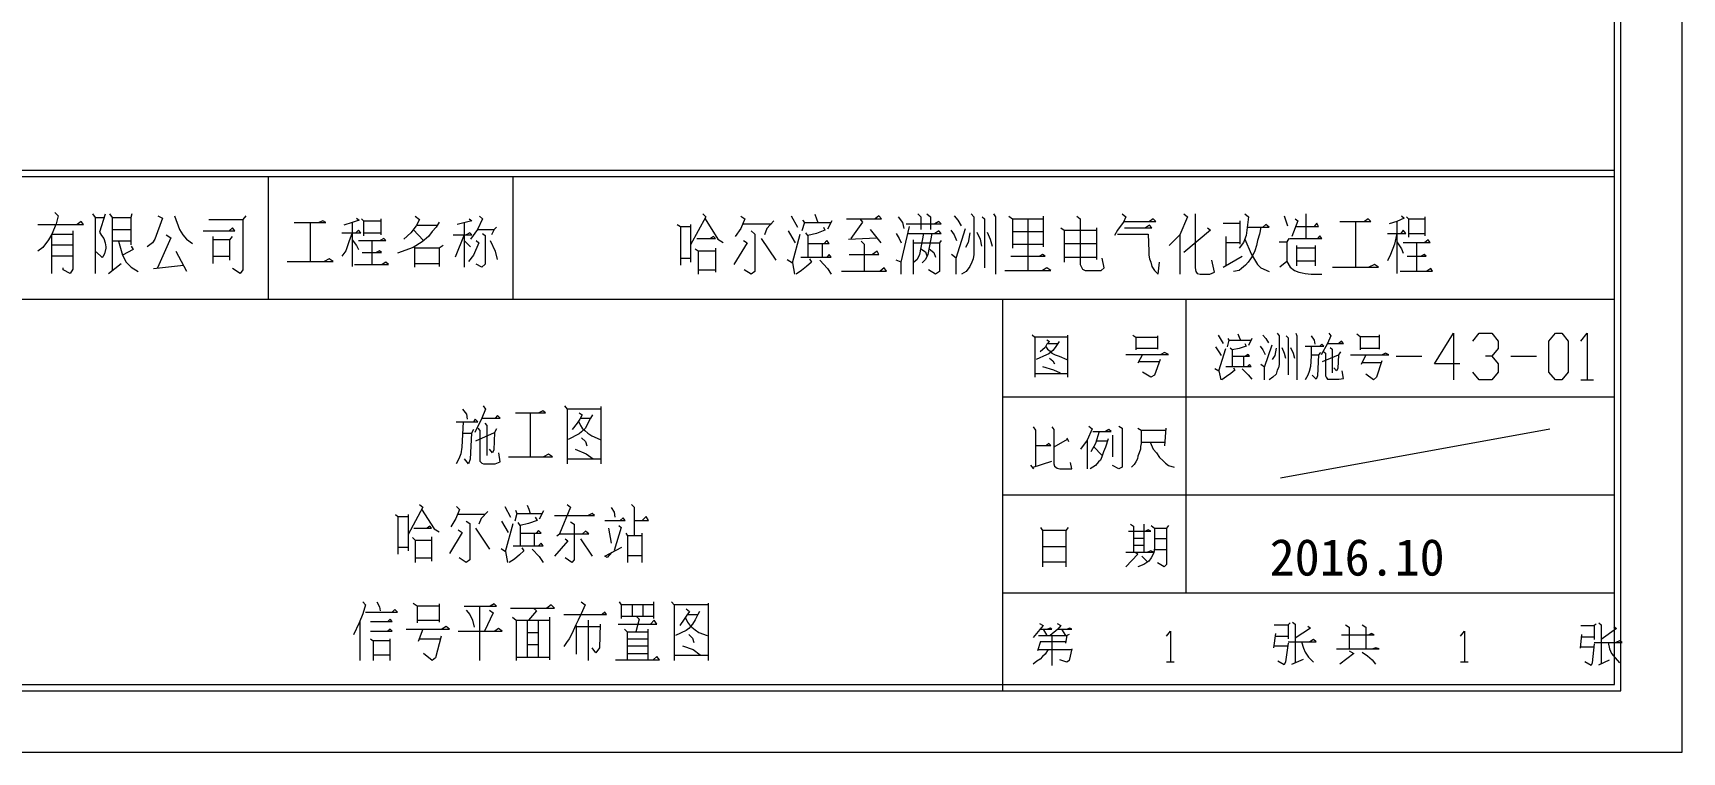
# Model space of a CAD drawing. Header units: millimetres. Extents: x 18 to 1853, y 466 to 763.
# Drawn here: x 1717.9 to 1852.6, y 466.2 to 524.9 of the extents above; entities that cross this region are included whole.
import ezdxf

# ---------------------------------------------------------------- set-up
doc = ezdxf.new("R2010")
doc.units = ezdxf.units.MM
doc.header["$MEASUREMENT"] = 0
doc.layers.add('1', color=7, linetype='Continuous')

msp = doc.modelspace()

# ---------------------------------------------------------------- linework, layer by layer
at = {"color": 255, "linetype": 'Continuous', "lineweight": 0}
for p, q in [((1852.6, 466.19), (1852.6, 763.16)), ((18.35, 466.19), (1852.6, 466.19))]:
    msp.add_line(p, q, dxfattribs=at)
for points in [[(1737.12, 513.17), (1737.12, 503.19)], [(1757.12, 503.19), (1757.12, 513.17)], [(1719.7, 510.26), (1719.96, 510), (1719.81, 509.33), (1719.44, 508.49), (1719.18, 508.03), (1718.72, 507.4), (1718.3, 507.09)], [(1718.3, 509.27), (1722.04, 509.27), (1721.84, 509.53), (1721.52, 509.27)], [(1722.77, 510.16), (1722.98, 509.85), (1722.98, 505.27)], [(1722.98, 509.85), (1723.76, 509.85)], [(1723.81, 510.11), (1723.34, 508.65)], [(1724.17, 510.16), (1724.38, 509.85), (1724.38, 505.53)], [(1724.38, 509.85), (1725.89, 509.85)], [(1725.99, 510.16), (1725.89, 509.85), (1725.89, 507.61)], [(1728.12, 510), (1728.49, 509.79), (1727.86, 508.08), (1727.66, 507.77), (1727.24, 507.46)], [(1729.48, 510), (1729.89, 508.86), (1730.15, 508.44), (1730.46, 508.08), (1730.93, 507.72)], [(1732.28, 509.69), (1735.04, 509.69)], [(1735.3, 510), (1735.04, 509.69), (1735.04, 505.58), (1734.83, 505.27), (1734.2, 505.69)], [(1739.25, 509.43), (1741.84, 509.43), (1741.58, 509.59), (1741.27, 509.43)], [(1740.55, 509.43), (1740.55, 506.26)], [(1744.34, 509.79), (1744.55, 509.64), (1743.98, 509.43), (1743.3, 509.22)], [(1743.98, 509.43), (1743.98, 505.84)], [(1744.75, 509.74), (1744.91, 509.59), (1744.91, 508.34)], [(1744.91, 509.59), (1746.31, 509.59)], [(1746.31, 509.74), (1746.31, 508.44)], [(1751.1, 509.48), (1750.84, 509.07), (1750.52, 508.7), (1750.21, 508.29), (1749.69, 507.87), (1748.96, 507.4), (1747.67, 506.94)], [(1749.12, 509.95), (1749.48, 509.69), (1749.22, 509.17), (1748.76, 508.6), (1748.19, 508.08)], [(1749.28, 509.22), (1750.94, 509.22)], [(1753.54, 509.74), (1753.75, 509.59), (1752.55, 509.27)], [(1753.12, 509.43), (1753.12, 505.79)], [(1754.37, 509.95), (1754.63, 509.74), (1754.21, 508.86), (1753.64, 508.08)], [(1770.53, 509.27), (1770.79, 509.12), (1770.79, 505.95)], [(1770.79, 509.12), (1771.62, 509.12)], [(1772.61, 510.16), (1772.87, 509.9), (1771.62, 507.61)], [(1771.62, 509.27), (1771.62, 506.21)], [(1772.82, 509.74), (1773.86, 508.08), (1774.28, 507.82)], [(1775.73, 509.95), (1776.04, 509.74), (1775.73, 508.96), (1775.26, 508.29)], [(1775.89, 509.33), (1778.22, 509.33)], [(1778.43, 509.59), (1777.86, 508.96), (1777.65, 508.44)], [(1779.84, 510), (1780.36, 509.07)], [(1780.77, 509.64), (1780.93, 509.43), (1780.72, 508.75)], [(1780.93, 509.43), (1783.06, 509.43)], [(1781.76, 510.11), (1781.91, 509.74), (1782.02, 509.43)], [(1783.16, 509.59), (1782.8, 508.91)], [(1784.36, 509.74), (1787.22, 509.74), (1787.01, 510), (1786.7, 509.74)], [(1785.45, 509.74), (1785.66, 509.48), (1784.72, 508.13)], [(1788.57, 509.9), (1788.93, 509.43), (1789.04, 508.96)], [(1788.83, 506.21), (1789.5, 509.12)], [(1789.24, 509.33), (1792.1, 509.33), (1791.89, 509.53), (1791.58, 509.33)], [(1790.18, 510.16), (1790.44, 509.9), (1790.44, 508.86)], [(1790.91, 510.16), (1791.22, 509.9), (1791.22, 508.86)], [(1793.14, 510), (1793.45, 509.64), (1793.71, 509.17)], [(1794.54, 510.16), (1794.75, 509.9), (1794.75, 506.83), (1794.7, 506.47), (1794.6, 506.21), (1794.44, 505.84), (1794.13, 505.43), (1793.76, 505.22)], [(1795.43, 509.9), (1795.64, 509.74), (1795.64, 505.74)], [(1796.36, 510.16), (1796.52, 509.9), (1796.52, 505.22)], [(1797.61, 509.95), (1797.92, 509.74), (1797.92, 507.35)], [(1797.92, 509.74), (1800.42, 509.74)], [(1799.17, 509.74), (1799.17, 505.53)], [(1800.42, 509.95), (1800.42, 507.46)], [(1803.17, 509.95), (1803.43, 509.74), (1803.43, 506), (1803.54, 505.79), (1803.64, 505.64), (1803.85, 505.53), (1805.15, 505.53), (1805.41, 505.74), (1805.25, 506.52)], [(1806.86, 510.16), (1807.17, 509.9), (1806.97, 509.48), (1806.71, 509.12), (1806.5, 508.81), (1806.24, 508.39)], [(1807.02, 509.53), (1809.62, 509.53), (1809.41, 509.74), (1809.1, 509.53)], [(1807.07, 509.01), (1809.3, 509.01), (1809.1, 509.22), (1808.78, 509.01)], [(1811.9, 510.16), (1812.21, 509.9), (1811.59, 508.44), (1810.71, 507.56)], [(1812.84, 510.16), (1812.84, 505.74), (1812.89, 505.43), (1812.99, 505.27), (1813.25, 505.22), (1814.03, 505.22), (1814.4, 505.38), (1814.19, 506.36)], [(1815.13, 509.38), (1816.48, 509.38)], [(1816.89, 510.16), (1817.2, 509.9), (1817, 508.39), (1816.79, 507.82), (1816.42, 507.35)], [(1816.48, 509.59), (1816.48, 507.66)], [(1817.1, 509.07), (1818.87, 509.07), (1818.61, 509.27), (1818.35, 509.07)], [(1820.11, 510), (1820.37, 509.17)], [(1821, 509.74), (1821.21, 509.59), (1820.74, 508.29)], [(1821.1, 509.12), (1822.92, 509.12), (1822.77, 509.38), (1822.56, 509.12)], [(1821.88, 510.16), (1821.88, 508.13)], [(1824.64, 509.53), (1827.18, 509.53), (1826.97, 509.74), (1826.66, 509.53)], [(1825.94, 509.53), (1825.94, 505.79)], [(1829.68, 510), (1829.89, 509.79), (1829.31, 509.53), (1828.69, 509.33)], [(1829.31, 509.53), (1829.31, 505.27)], [(1830.09, 509.9), (1830.25, 509.74), (1830.25, 508.24)], [(1830.25, 509.74), (1831.6, 509.74)], [(1831.6, 509.9), (1831.6, 508.34)], [(1719.44, 508.49), (1721.16, 508.49)], [(1719.44, 505.27), (1719.44, 508.44)], [(1721.16, 508.75), (1721.16, 505.64), (1720.95, 505.27), (1720.38, 505.58), (1720.38, 505.74)], [(1723.34, 508.65), (1723.5, 508.39), (1723.71, 508.13), (1723.81, 507.77), (1723.86, 507.46), (1723.86, 507.35), (1723.76, 506.88), (1723.65, 506.68), (1723.55, 506.57), (1723.08, 507.04)], [(1724.38, 508.86), (1725.89, 508.86)], [(1725.89, 507.92), (1724.38, 507.92)], [(1724.9, 507.92), (1725.06, 507.35), (1725.21, 506.78), (1725.53, 506.21), (1725.94, 505.79), (1726.51, 505.43)], [(1728.8, 508.44), (1729.16, 508.18), (1728.07, 505.74)], [(1731.81, 508.75), (1734.41, 508.75), (1734.2, 509.01), (1733.94, 508.75)], [(1732.59, 508.29), (1732.59, 508.03), (1732.59, 506.1)], [(1734, 508.03), (1732.59, 508.03)], [(1734, 506.36), (1734, 508.03), (1734.2, 508.29)], [(1743.14, 508.6), (1744.7, 508.6), (1744.5, 508.81), (1744.29, 508.6)], [(1743.98, 508.6), (1743.72, 507.87), (1743.46, 507.14), (1743.14, 506.68)], [(1743.98, 508.03), (1744.34, 507.56), (1744.5, 507.25)], [(1744.5, 507.98), (1746.73, 507.98), (1746.57, 508.13), (1746.26, 507.98)], [(1744.91, 508.6), (1746.31, 508.6)], [(1745.59, 507.98), (1745.59, 506)], [(1748.96, 508.86), (1749.8, 507.98)], [(1752.24, 508.44), (1753.75, 508.44), (1753.59, 508.6), (1753.28, 508.44)], [(1753.12, 508.44), (1752.39, 506.62)], [(1753.12, 507.98), (1753.64, 507.46)], [(1754.11, 507.98), (1754.32, 507.77), (1753.9, 506.78), (1753.49, 506.26)], [(1754.63, 508.55), (1754.84, 508.39), (1754.84, 506.05), (1754.58, 505.79), (1754.11, 506.05)], [(1754.21, 508.86), (1755.57, 508.86)], [(1755.25, 507.98), (1755.67, 507.09), (1755.82, 506.42)], [(1755.77, 509.07), (1755.57, 508.86), (1755.36, 508.44)], [(1772.14, 508.13), (1773.65, 508.13), (1773.5, 508.29), (1773.24, 508.13)], [(1775.94, 507.98), (1776.25, 507.77), (1775.16, 506)], [(1776.56, 508.75), (1776.87, 508.49), (1776.87, 505.43), (1776.56, 505.22), (1775.99, 505.58)], [(1777.39, 508.13), (1778.59, 506.36)], [(1779.58, 508.75), (1779.89, 508.24), (1780.15, 507.77)], [(1779.94, 506.16), (1780.56, 508.49)], [(1782.49, 509.07), (1782.59, 508.81), (1781.91, 508.55), (1781.19, 508.39), (1781.03, 508.6)], [(1781.19, 508.39), (1781.19, 506.62)], [(1781.19, 507.72), (1782.95, 507.72), (1782.75, 507.98), (1782.54, 507.72)], [(1784.51, 508.08), (1786.8, 508.18)], [(1785.55, 507.92), (1785.81, 507.66), (1785.81, 505.48)], [(1786.28, 508.86), (1787.16, 507.77)], [(1788.41, 508.55), (1788.67, 508.13), (1788.83, 507.77)], [(1789.4, 508.55), (1792.1, 508.55), (1791.89, 508.75), (1791.58, 508.55)], [(1790.65, 508.55), (1790.44, 507.4), (1790.33, 506.83), (1790.13, 506.42), (1789.81, 506.16)], [(1789.81, 508.03), (1789.81, 505.22)], [(1789.81, 507.77), (1791.95, 507.77)], [(1791.32, 508.55), (1791.11, 507.4), (1791.01, 506.83), (1790.8, 506.42), (1790.54, 506.16)], [(1792.1, 507.98), (1791.95, 507.77), (1791.95, 505.43), (1791.63, 505.22), (1791.06, 505.58)], [(1792.88, 508.81), (1793.14, 508.44), (1793.35, 507.98)], [(1793.3, 506.52), (1794.08, 508.96)], [(1794.44, 508.6), (1794.28, 507.82), (1794.08, 507.4)], [(1795.01, 508.65), (1795.27, 508.08), (1795.38, 507.51)], [(1795.84, 508.65), (1796.1, 508.08), (1796.26, 507.51)], [(1797.92, 508.7), (1800.42, 508.7)], [(1801.87, 509.01), (1802.13, 508.81), (1802.13, 506.21)], [(1802.13, 508.81), (1804.78, 508.81)], [(1804.78, 509.01), (1804.78, 506.42)], [(1806.5, 508.49), (1808.99, 508.49), (1809.04, 507.09), (1809.04, 506.78), (1809.1, 506.47), (1809.2, 506.21), (1809.3, 505.84), (1809.51, 505.53), (1809.82, 505.22), (1809.93, 506.21)], [(1811.59, 508.44), (1811.59, 505.22)], [(1813.83, 509.01), (1814.09, 508.81), (1811.9, 506.99)], [(1815.33, 508.29), (1815.33, 505.9)], [(1815.33, 507.82), (1816.48, 507.82)], [(1818.19, 509.07), (1818.09, 508.49), (1817.93, 507.98), (1817.83, 507.56), (1817.72, 507.14), (1817.52, 506.73), (1817.36, 506.47), (1817.15, 506.21), (1816.94, 505.95), (1816.63, 505.69), (1816.42, 505.53), (1815.96, 505.43)], [(1816.89, 508.08), (1817.41, 506.88), (1817.67, 506.42), (1817.93, 506), (1818.19, 505.74), (1818.87, 505.43)], [(1819.7, 507.87), (1820.32, 507.87)], [(1820.48, 508.13), (1820.32, 507.87), (1820.32, 506.26), (1819.75, 505.79)], [(1820.53, 508.13), (1823.18, 508.13), (1823.02, 508.34), (1822.82, 508.13)], [(1828.53, 508.55), (1830.04, 508.55), (1829.83, 508.81), (1829.63, 508.55)], [(1829.31, 508.55), (1829.11, 507.66), (1828.79, 506.83), (1828.53, 506.31)], [(1829.31, 507.87), (1829.68, 507.3), (1829.83, 506.94)], [(1829.83, 507.82), (1832.02, 507.82), (1831.86, 508.03), (1831.6, 507.82)], [(1830.25, 508.55), (1831.6, 508.55)], [(1830.92, 507.82), (1830.92, 505.48)], [(1719.44, 507.61), (1721.16, 507.61)], [(1719.44, 506.73), (1721.16, 506.73)], [(1725.94, 507.51), (1726.1, 507.25), (1725.21, 506.78)], [(1729.58, 507.09), (1730.46, 505.48)], [(1732.59, 506.68), (1734, 506.68)], [(1738.67, 506.26), (1742.42, 506.26), (1742.1, 506.47), (1741.69, 506.26)], [(1744.81, 506.99), (1746.37, 506.99), (1746.21, 507.14), (1745.95, 506.99)], [(1749.07, 507.51), (1749.07, 505.79)], [(1751.1, 507.35), (1749.07, 507.35)], [(1751.41, 507.56), (1751.1, 507.35), (1751.1, 505.84)], [(1770.79, 506.52), (1771.62, 506.52)], [(1771.99, 507.3), (1772.25, 507.14), (1772.25, 505.22)], [(1772.25, 507.14), (1773.65, 507.14)], [(1773.65, 507.35), (1773.65, 505.38)], [(1781.34, 506.47), (1781.5, 506.21), (1781.08, 505.84), (1780.67, 505.53), (1780.25, 505.22)], [(1780.62, 506.62), (1783.11, 506.62), (1782.95, 506.83), (1782.75, 506.62)], [(1782.38, 507.72), (1782.38, 506.62)], [(1784.57, 506.83), (1787.01, 506.83), (1786.85, 507.09), (1786.49, 506.83)], [(1790.44, 507.3), (1790.8, 507.04), (1790.91, 506.73)], [(1791.11, 507.3), (1791.48, 506.99), (1791.63, 506.62)], [(1793.3, 505.22), (1793.3, 506.52), (1792.93, 506.83)], [(1797.77, 506.68), (1800.57, 506.68), (1800.37, 506.83), (1800.11, 506.68)], [(1797.92, 507.66), (1800.42, 507.66)], [(1802.13, 507.72), (1804.78, 507.72)], [(1802.13, 506.62), (1804.78, 506.62)], [(1815.13, 505.79), (1816.68, 506.68)], [(1821.1, 507.56), (1821.1, 505.9)], [(1822.66, 507.35), (1821.1, 507.35)], [(1822.66, 505.9), (1822.66, 507.56)], [(1830.15, 506.68), (1831.7, 506.68), (1831.55, 506.83), (1831.29, 506.68)], [(1724.07, 505.27), (1725.11, 506.1)], [(1727.76, 505.69), (1730.2, 505.95)], [(1744.18, 506), (1746.94, 506), (1746.73, 506.21), (1746.42, 506)], [(1749.07, 506.1), (1751.1, 506.1)], [(1772.25, 505.58), (1773.65, 505.58)], [(1779.52, 506.42), (1779.94, 506.16), (1780.1, 505.22)], [(1782.17, 506.36), (1782.8, 505.69), (1783.11, 505.22)], [(1783.94, 505.48), (1787.63, 505.48), (1787.42, 505.74), (1787.11, 505.48)], [(1788.83, 505.22), (1788.83, 506.21), (1788.41, 506.36)], [(1797.3, 505.53), (1801.04, 505.53), (1800.73, 505.74), (1800.37, 505.53)], [(1820.32, 506.26), (1820.58, 505.79), (1820.95, 505.53), (1821.31, 505.38), (1821.57, 505.32), (1821.83, 505.27), (1822.3, 505.22), (1822.82, 505.22), (1823.18, 505.22)], [(1821.1, 506.31), (1822.66, 506.31)], [(1824.06, 505.79), (1827.81, 505.79), (1827.49, 506), (1827.03, 505.79)], [(1829.57, 505.48), (1832.22, 505.48), (1832.07, 505.69), (1831.76, 505.48)], [(1812.11, 479.18), (1812.11, 503.19)], [(1799.53, 500.28), (1799.74, 500.08), (1799.74, 496.8)], [(1802.44, 500.08), (1799.74, 500.08)], [(1801.72, 499.71), (1801.61, 499.56), (1801.4, 499.24), (1801.2, 498.98), (1800.88, 498.72), (1800.68, 498.62), (1799.85, 498.26)], [(1800.73, 499.87), (1800.94, 499.71), (1800.73, 499.5), (1800.57, 499.24), (1800.16, 498.88)], [(1802.44, 496.8), (1802.44, 500.23)], [(1807.75, 500.23), (1808, 500.08), (1808, 499.04)], [(1808, 500.08), (1809.77, 500.08)], [(1809.77, 500.18), (1809.77, 499.09)], [(1814.71, 500.23), (1815.13, 499.56)], [(1815.49, 499.97), (1815.59, 499.82), (1815.44, 499.3)], [(1815.59, 499.82), (1817.36, 499.82)], [(1816.32, 500.34), (1816.42, 500.08), (1816.53, 499.82)], [(1817.46, 499.97), (1817.2, 499.4)], [(1818.35, 500.23), (1818.61, 499.97), (1818.82, 499.61)], [(1819.54, 500.39), (1819.7, 500.18), (1819.7, 497.84), (1819.65, 497.58), (1819.54, 497.37), (1819.44, 497.06), (1819.18, 496.8), (1818.87, 496.59)], [(1820.27, 500.18), (1820.43, 500.02), (1820.43, 497.01)], [(1821.05, 500.39), (1821.15, 500.18), (1821.15, 496.59)], [(1822.3, 500.18), (1822.56, 499.82), (1822.61, 499.5)], [(1823.75, 500.39), (1823.91, 500.18), (1823.65, 499.56), (1823.13, 498.62)], [(1823.65, 499.56), (1824.95, 499.56), (1824.79, 499.76), (1824.58, 499.56)], [(1826.04, 500.34), (1826.3, 500.13), (1826.3, 499.04)], [(1826.3, 500.13), (1827.86, 500.13)], [(1827.86, 500.28), (1827.86, 499.09)], [(1834.46, 497.89), (1832.38, 497.89), (1833.94, 500.39), (1833.94, 496.59)], [(1835.5, 499.76), (1836.02, 500.39), (1837.06, 500.39), (1837.58, 499.76), (1837.58, 499.14), (1837.06, 498.52), (1836.54, 498.52)], [(1842.25, 496.59), (1841.73, 497.22), (1841.73, 499.76), (1842.25, 500.39), (1842.77, 500.39), (1843.29, 499.76), (1843.29, 497.22), (1842.77, 496.59), (1842.25, 496.59)], [(1844.33, 499.76), (1844.85, 500.39), (1844.85, 496.59)], [(1800.62, 499.35), (1800.78, 499.09), (1800.99, 498.93), (1801.14, 498.78), (1801.4, 498.62), (1801.72, 498.52), (1802.34, 498.26)], [(1800.83, 499.56), (1801.61, 499.56)], [(1800.94, 498.36), (1801.2, 498.15), (1801.35, 497.89)], [(1807.17, 498.67), (1810.66, 498.67), (1810.34, 498.83), (1810.03, 498.67)], [(1808, 499.19), (1809.77, 499.19)], [(1808.52, 498.67), (1808.16, 497.94)], [(1814.5, 499.3), (1814.76, 498.88), (1814.97, 498.57)], [(1814.76, 497.32), (1815.33, 499.14)], [(1816.89, 499.56), (1817, 499.35), (1816.42, 499.14), (1815.85, 499.04), (1815.7, 499.19)], [(1815.85, 499.04), (1815.85, 497.68)], [(1815.85, 498.52), (1817.26, 498.52), (1817.15, 498.67), (1816.94, 498.52)], [(1816.79, 498.52), (1816.79, 497.68)], [(1818.14, 499.35), (1818.35, 499.04), (1818.56, 498.67)], [(1818.5, 497.63), (1819.13, 499.45)], [(1819.44, 499.19), (1819.33, 498.57), (1819.13, 498.26)], [(1819.91, 499.24), (1820.11, 498.78), (1820.22, 498.36)], [(1820.63, 499.24), (1820.84, 498.78), (1820.95, 498.36)], [(1821.83, 499.35), (1823.34, 499.35), (1823.18, 499.5), (1823.02, 499.35)], [(1822.3, 499.35), (1822.3, 498.52), (1822.25, 497.68), (1822.14, 497.27), (1822.04, 496.96), (1821.83, 496.59)], [(1822.3, 498.62), (1822.92, 498.62)], [(1823.08, 498.83), (1822.92, 498.62), (1822.82, 496.91), (1822.71, 496.65), (1822.4, 496.96)], [(1823.23, 498.1), (1824.53, 498.62)], [(1823.34, 498.88), (1823.49, 498.78), (1823.49, 496.91), (1823.54, 496.8), (1823.65, 496.65), (1823.75, 496.65), (1824.58, 496.65), (1824.95, 496.7), (1824.84, 497.32)], [(1823.86, 499.24), (1824.01, 499.09), (1824.01, 497.16)], [(1824.69, 498.88), (1824.53, 498.62), (1824.48, 497.53), (1824.38, 497.32), (1824.17, 497.58)], [(1825.52, 498.62), (1828.64, 498.62), (1828.38, 498.78), (1828.12, 498.62)], [(1826.3, 499.19), (1827.86, 499.19)], [(1826.77, 498.62), (1826.4, 497.84)], [(1829.26, 498.52), (1831.34, 498.52)], [(1837.06, 498.52), (1837.58, 497.89), (1837.58, 497.22), (1837.06, 496.59), (1836.02, 496.59), (1835.5, 497.22)], [(1838.62, 498.52), (1840.7, 498.52)], [(1799.74, 497.11), (1802.44, 497.11)], [(1800.37, 497.68), (1801.25, 497.42), (1801.82, 497.16)], [(1808.21, 498.1), (1809.93, 498.1)], [(1809.98, 498.26), (1809.51, 496.96), (1809.2, 496.8), (1808.52, 497.22)], [(1814.45, 497.53), (1814.76, 497.32), (1814.92, 496.59)], [(1815.96, 497.58), (1816.06, 497.37), (1815.75, 497.11), (1815.39, 496.85), (1815.02, 496.59)], [(1815.33, 497.68), (1817.41, 497.68), (1817.26, 497.84), (1817.1, 497.68)], [(1816.68, 497.48), (1817.15, 497.01), (1817.46, 496.65)], [(1818.5, 496.59), (1818.5, 497.63), (1818.19, 497.84)], [(1826.51, 498), (1828.01, 498)], [(1828.07, 498.15), (1827.65, 496.8), (1827.39, 496.59), (1826.77, 497.06)], [(1844.33, 496.59), (1845.37, 496.59)], [(1754.67, 494.46), (1754.87, 494.2), (1754.56, 493.47), (1753.99, 492.28)], [(1761.32, 494.46), (1761.53, 494.2), (1761.53, 489.73)], [(1764.33, 489.73), (1764.33, 494.41)], [(1797.09, 495.19), (1847.09, 495.19)], [(1752.48, 493.16), (1754.25, 493.16), (1754.04, 493.37), (1753.89, 493.16)], [(1753.06, 493.16), (1753, 492.12), (1752.95, 491.08), (1752.85, 490.56), (1752.69, 490.15), (1752.48, 489.73)], [(1753, 494.2), (1753.32, 493.79), (1753.37, 493.37)], [(1754.61, 493.47), (1756.07, 493.47), (1755.86, 493.68), (1755.65, 493.47)], [(1754.82, 493.06), (1754.98, 492.85), (1754.98, 490.41)], [(1757.32, 493.89), (1759.76, 493.89), (1759.55, 494.05), (1759.24, 493.89)], [(1758.51, 493.89), (1758.51, 490.3)], [(1764.33, 494.2), (1761.53, 494.2)], [(1763.61, 493.73), (1763.45, 493.47), (1763.24, 493.06), (1763.03, 492.64), (1762.72, 492.33), (1762.51, 492.18), (1761.63, 491.71)], [(1762.51, 493.89), (1762.77, 493.73), (1762.57, 493.37), (1762.36, 493.06), (1761.94, 492.54)], [(1762.46, 493.22), (1762.62, 492.85), (1762.77, 492.64), (1762.98, 492.44), (1763.24, 492.23), (1763.55, 492.02), (1764.23, 491.71)], [(1762.67, 493.47), (1763.45, 493.47)], [(1753, 492.23), (1753.73, 492.23)], [(1753.89, 492.54), (1753.73, 492.23), (1753.63, 490.1), (1753.47, 489.73), (1753.16, 490.15)], [(1754.09, 491.6), (1755.6, 492.28)], [(1754.25, 492.64), (1754.41, 492.44), (1754.41, 490.15), (1754.41, 489.94), (1754.56, 489.78), (1754.72, 489.73), (1755.65, 489.73), (1756.07, 489.89), (1755.97, 490.62)], [(1755.76, 492.59), (1755.6, 492.28), (1755.55, 490.88), (1755.45, 490.62), (1755.19, 490.93)], [(1762.72, 491.86), (1763.03, 491.55), (1763.14, 491.19)], [(1799.59, 492.75), (1799.79, 492.49), (1799.79, 489.53)], [(1801.14, 492.75), (1801.3, 492.54), (1801.3, 489.73), (1801.35, 489.53), (1801.56, 489.37), (1801.77, 489.32), (1802.76, 489.32), (1802.65, 489.84)], [(1802.39, 491.71), (1801.3, 491.08)], [(1802.34, 491.86), (1802.5, 491.55)], [(1804.16, 492.8), (1804.42, 492.59), (1804, 491.66), (1803.48, 490.93)], [(1804, 491.66), (1804, 489.32)], [(1805.72, 491.76), (1805.51, 491.08), (1805.35, 490.72), (1805.2, 490.3), (1805.09, 490.04), (1804.94, 489.89), (1804.68, 489.58), (1804.26, 489.32)], [(1804.99, 492.38), (1804.68, 491.4), (1804.31, 490.72)], [(1804.47, 492.38), (1805.98, 492.38), (1805.77, 492.54), (1805.51, 492.38)], [(1804.78, 491.6), (1805.67, 491.6)], [(1806.6, 492.8), (1806.86, 492.64), (1806.86, 489.47), (1806.6, 489.32), (1806.08, 489.58)], [(1806.08, 492.07), (1806.08, 490.3)], [(1808.16, 492.64), (1808.42, 492.49), (1808.42, 491.4), (1808.37, 491.14), (1808.37, 490.93), (1808.26, 490.62), (1808.16, 490.36), (1808.11, 490.15), (1808, 489.89), (1807.85, 489.68), (1807.64, 489.47)], [(1808.42, 492.49), (1810.4, 492.49)], [(1810.45, 492.64), (1810.34, 491.19)], [(1819.8, 488.59), (1841.79, 492.59)], [(1756.75, 490.3), (1760.33, 490.3), (1760.02, 490.51), (1759.6, 490.3)], [(1762.2, 490.93), (1763.09, 490.56), (1763.66, 490.15)], [(1799.79, 491.24), (1801.04, 491.24), (1800.88, 491.4), (1800.68, 491.24)], [(1804.52, 491.14), (1805.25, 490.41)], [(1808.42, 491.5), (1810.4, 491.5)], [(1809.15, 491.5), (1809.41, 490.93), (1809.67, 490.62), (1809.93, 490.25), (1810.19, 489.99), (1810.4, 489.78), (1810.66, 489.58), (1811.12, 489.47)], [(1761.53, 490.15), (1764.33, 490.15)], [(1799.38, 489.63), (1799.64, 489.32)], [(1799.53, 489.42), (1801.14, 489.94)], [(1749.48, 486.41), (1749.74, 486.2), (1748.55, 483.96)], [(1752.5, 486.25), (1752.76, 485.99), (1752.45, 485.26), (1752.03, 484.59)], [(1756.45, 486.25), (1756.92, 485.37)], [(1758.27, 486.35), (1758.42, 486.04), (1758.53, 485.68)], [(1761.54, 486.41), (1761.8, 486.2), (1760.92, 484.02)], [(1766.79, 486.41), (1767, 486.2), (1767, 483.86)], [(1797.09, 487.19), (1847.09, 487.19)], [(1747.51, 485.58), (1747.72, 485.42), (1747.72, 482.35)], [(1747.72, 485.42), (1748.55, 485.42)], [(1748.55, 485.58), (1748.55, 482.61)], [(1749.64, 486.04), (1750.68, 484.43), (1751.1, 484.17)], [(1752.65, 485.63), (1754.84, 485.63)], [(1753.28, 485.06), (1753.59, 484.85), (1753.59, 481.89), (1753.28, 481.68), (1752.71, 482.04)], [(1755.05, 485.84), (1754.53, 485.26), (1754.32, 484.8)], [(1756.19, 485.06), (1756.45, 484.59), (1756.71, 484.12)], [(1757.33, 485.94), (1757.44, 485.68), (1757.28, 485.06)], [(1757.44, 485.68), (1759.52, 485.68)], [(1758.94, 485.37), (1759.1, 485.11), (1758.37, 484.85), (1757.7, 484.69), (1757.54, 484.95)], [(1759.62, 485.89), (1759.26, 485.21)], [(1760.5, 485.52), (1763.78, 485.52), (1763.57, 485.68), (1763.26, 485.52)], [(1761.8, 485), (1762.11, 484.8), (1762.11, 481.89), (1761.91, 481.68), (1761.39, 482.04)], [(1764.61, 485.11), (1766.27, 485.11), (1766.12, 485.32), (1765.86, 485.11)], [(1765.13, 486.15), (1765.39, 485.78), (1765.44, 485.37)], [(1767, 485.11), (1768.19, 485.11), (1767.99, 485.42), (1767.67, 485.11)], [(1748.91, 483.7), (1749.12, 483.5), (1749.12, 481.68)], [(1749.02, 484.48), (1750.47, 484.48), (1750.32, 484.64), (1750.11, 484.48)], [(1750.47, 483.76), (1750.47, 481.78)], [(1752.65, 484.33), (1752.97, 484.12), (1751.93, 482.4)], [(1754.06, 484.48), (1755.2, 482.77)], [(1756.5, 482.56), (1757.12, 484.85)], [(1757.7, 484.69), (1757.7, 483.03)], [(1757.7, 484.07), (1759.41, 484.07), (1759.2, 484.28), (1759, 484.07)], [(1758.84, 484.07), (1758.84, 483.03)], [(1761.39, 483.6), (1761.59, 483.44), (1760.5, 482.2)], [(1760.71, 483.86), (1760.92, 484.02), (1763.31, 484.02), (1763.05, 484.22), (1762.79, 484.02)], [(1762.63, 483.6), (1763.57, 482.2)], [(1764.92, 484.48), (1765.13, 483.24)], [(1765.75, 484.69), (1765.96, 484.54), (1765.39, 482.66)], [(1766.32, 484.07), (1766.48, 483.86), (1766.48, 481.68)], [(1767.67, 483.86), (1766.48, 483.86)], [(1767.67, 481.68), (1767.67, 484.07)], [(1800.21, 484.54), (1800.37, 484.28), (1800.37, 481.31)], [(1802.29, 484.28), (1800.37, 484.28)], [(1802.29, 481.31), (1802.29, 484.28), (1802.5, 484.54)], [(1807.38, 484.22), (1809.2, 484.22), (1808.99, 484.33), (1808.78, 484.22)], [(1807.54, 484.8), (1807.8, 484.64), (1807.8, 482.51)], [(1807.8, 483.65), (1808.68, 483.65)], [(1809.25, 484.69), (1809.51, 484.48), (1809.51, 482.87), (1809.46, 482.46), (1809.25, 482.04), (1809.04, 481.78), (1808.63, 481.52), (1808.16, 481.31)], [(1808.68, 482.51), (1808.68, 484.8)], [(1809.51, 484.48), (1810.5, 484.48)], [(1810.5, 483.6), (1809.51, 483.6)], [(1810.66, 484.69), (1810.5, 484.48), (1810.5, 481.52), (1810.29, 481.31), (1809.77, 481.63)], [(1747.72, 482.92), (1748.55, 482.92)], [(1749.12, 483.5), (1750.47, 483.5)], [(1756.14, 482.82), (1756.5, 482.56), (1756.66, 481.68)], [(1757.85, 482.87), (1758.01, 482.61), (1757.64, 482.3), (1757.23, 481.94), (1756.81, 481.68)], [(1757.12, 483.03), (1759.57, 483.03), (1759.41, 483.24), (1759.2, 483.03)], [(1758.68, 482.77), (1759.26, 482.15), (1759.57, 481.68)], [(1765.18, 482.51), (1764.82, 482.09), (1764.61, 482.2), (1766.01, 482.92)], [(1766.48, 482.25), (1767.67, 482.25)], [(1800.37, 482.98), (1802.29, 482.98)], [(1807.17, 482.51), (1809.46, 482.51), (1809.2, 482.61), (1808.94, 482.51)], [(1807.95, 482.51), (1808.16, 482.35), (1807.17, 481.31)], [(1807.8, 483.08), (1808.68, 483.08)], [(1808.47, 482.2), (1808.94, 481.73)], [(1809.51, 482.72), (1810.5, 482.72)], [(1749.12, 482.04), (1750.47, 482.04)], [(1800.37, 481.73), (1802.29, 481.73)], [(1744.86, 478.46), (1745.07, 478.2), (1744.86, 477.47), (1744.55, 476.74), (1744.08, 475.75)], [(1746, 478.46), (1746.21, 478.04), (1746.26, 477.73)], [(1748.96, 478.35), (1749.28, 478.14), (1749.28, 476.74)], [(1749.28, 478.14), (1751.1, 478.14)], [(1751.1, 478.3), (1751.1, 476.79)], [(1753.12, 478.09), (1755.77, 478.09), (1755.57, 478.3), (1755.25, 478.09)], [(1756.92, 477.94), (1760.5, 477.94), (1760.24, 478.2), (1759.88, 477.94)], [(1762.69, 478.46), (1763, 478.2), (1762.69, 477.47), (1762.43, 476.95), (1762.22, 476.53), (1761.96, 475.91), (1761.7, 475.44), (1761.49, 475.13), (1761.28, 474.82)], [(1765.8, 478.46), (1765.96, 478.2), (1765.96, 477.1)], [(1768.61, 478.2), (1765.96, 478.2)], [(1766.84, 478.2), (1766.84, 477.26)], [(1767.73, 478.2), (1767.73, 477.26)], [(1768.61, 477.1), (1768.61, 478.46)], [(1770.07, 478.46), (1770.27, 478.2), (1770.27, 473.67)], [(1773.08, 478.2), (1770.27, 478.2)], [(1773.08, 473.67), (1773.08, 478.35)], [(1797.09, 479.18), (1847.09, 479.18)], [(1744.6, 476.9), (1744.6, 473.67)], [(1745.07, 477.62), (1747.67, 477.62), (1747.46, 477.83), (1747.25, 477.62)], [(1745.48, 476.84), (1747.25, 476.84), (1747.09, 477.05), (1746.89, 476.84)], [(1749.28, 476.95), (1751.1, 476.95)], [(1753.28, 477.78), (1753.59, 477.42), (1753.8, 476.95), (1753.95, 476.38)], [(1754.42, 473.67), (1754.42, 478.09)], [(1755.2, 477.78), (1755.51, 477.57), (1754.79, 476.06)], [(1757.07, 477.21), (1757.38, 476.95), (1757.38, 473.67)], [(1757.38, 476.95), (1760.09, 476.95)], [(1758.27, 476.95), (1758.27, 473.93)], [(1758.79, 477.94), (1759.05, 477.73), (1758.37, 476.95)], [(1759.2, 473.93), (1759.2, 476.95)], [(1760.09, 477.21), (1760.09, 473.73)], [(1761.28, 477.42), (1764.76, 477.42), (1764.61, 477.62), (1764.4, 477.42)], [(1763.26, 476.95), (1763.26, 473.67)], [(1765.7, 476.64), (1768.87, 476.64), (1768.66, 476.95), (1768.35, 476.64)], [(1768.61, 477.26), (1765.96, 477.26)], [(1767.21, 477.26), (1767.41, 477.05), (1767.15, 476.01)], [(1772.35, 477.68), (1772.2, 477.42), (1771.99, 477), (1771.78, 476.64), (1771.47, 476.27), (1771.26, 476.12), (1770.38, 475.7)], [(1771.26, 477.88), (1771.52, 477.68), (1771.31, 477.36), (1771.1, 477.05), (1770.74, 476.53)], [(1771.21, 477.16), (1771.36, 476.79), (1771.52, 476.58), (1771.73, 476.38), (1771.99, 476.17), (1772.3, 475.96), (1772.98, 475.7)], [(1771.42, 477.42), (1772.2, 477.42)], [(1820.79, 476.79), (1821, 476.64), (1821, 473.47)], [(1745.48, 476.06), (1747.25, 476.06), (1747.09, 476.22), (1746.89, 476.06)], [(1745.48, 475.44), (1745.69, 475.28), (1745.69, 473.67)], [(1747.09, 473.67), (1747.09, 475.44)], [(1748.39, 476.22), (1751.93, 476.22), (1751.67, 476.43), (1751.3, 476.22)], [(1749.74, 476.22), (1749.38, 475.23)], [(1749.48, 475.44), (1751.2, 475.44)], [(1751.25, 475.65), (1750.78, 473.88), (1750.52, 473.67), (1749.8, 474.25)], [(1752.65, 476.06), (1756.24, 476.06), (1755.93, 476.27), (1755.62, 476.06)], [(1758.27, 475.96), (1759.2, 475.96)], [(1762.27, 476.53), (1762.27, 474.19)], [(1762.27, 476.43), (1764.24, 476.43)], [(1764.24, 476.64), (1764.19, 474.71), (1763.88, 474.3), (1763.57, 474.71)], [(1766.22, 476.22), (1766.43, 476.01), (1766.43, 473.73)], [(1766.43, 476.01), (1768.14, 476.01)], [(1766.43, 475.44), (1768.14, 475.44)], [(1768.14, 476.22), (1768.14, 473.73)], [(1771.47, 475.8), (1771.78, 475.49), (1771.88, 475.13)], [(1800.11, 476.69), (1800.42, 476.53), (1799.59, 475.54)], [(1800.05, 475.7), (1802.34, 475.7)], [(1800.11, 476.22), (1801.14, 476.22), (1800.99, 476.32), (1800.78, 476.22)], [(1800.42, 476.22), (1800.73, 475.7)], [(1801.56, 476.69), (1801.87, 476.53), (1801.61, 476.22), (1800.99, 475.7)], [(1801.14, 475.7), (1801.14, 473.26)], [(1801.61, 476.22), (1802.76, 476.22), (1802.6, 476.32), (1802.39, 476.22)], [(1801.92, 476.22), (1802.24, 475.7)], [(1802.55, 475.8), (1802.34, 475.7), (1802.24, 475.08)], [(1810.5, 475.65), (1810.81, 476.06), (1810.81, 473.57)], [(1819.39, 475.86), (1819.23, 474.71)], [(1819.28, 476.58), (1820.43, 476.58)], [(1819.33, 475.65), (1820.43, 475.65)], [(1820.58, 476.74), (1820.43, 476.58), (1820.43, 475.44)], [(1822.04, 476.48), (1822.25, 476.32), (1821, 475.49)], [(1824.79, 475.75), (1827.44, 475.75), (1827.23, 475.86), (1827.03, 475.75)], [(1825.1, 476.58), (1825.42, 476.38), (1825.42, 474.61)], [(1826.46, 476.58), (1826.77, 476.38), (1826.77, 474.61)], [(1834.51, 475.65), (1834.82, 476.06), (1834.82, 473.57)], [(1844.39, 475.8), (1844.28, 474.66)], [(1844.33, 476.53), (1845.42, 476.53)], [(1844.39, 475.6), (1845.42, 475.6)], [(1845.58, 476.64), (1845.42, 476.53), (1845.42, 475.39)], [(1845.79, 476.74), (1846, 476.58), (1846, 473.41)], [(1847.04, 476.43), (1847.24, 476.27), (1846, 475.39)], [(1747.09, 475.28), (1745.69, 475.28)], [(1745.69, 474.14), (1747.09, 474.14)], [(1758.27, 474.97), (1759.2, 474.97)], [(1766.43, 474.87), (1768.14, 474.87)], [(1766.43, 474.25), (1768.14, 474.25)], [(1770.95, 474.87), (1771.83, 474.56), (1772.4, 474.14)], [(1800.83, 474.56), (1800.57, 474.19), (1800.37, 473.99), (1800.16, 473.78), (1799.9, 473.62), (1799.59, 473.36)], [(1800.21, 475.23), (1799.95, 474.45)], [(1799.95, 474.56), (1802.76, 474.56)], [(1802.24, 475.18), (1800.16, 475.18)], [(1802.76, 474.61), (1802.55, 473.67), (1802.34, 473.52), (1801.77, 473.73)], [(1819.23, 474.87), (1820.37, 474.87)], [(1820.43, 475.08), (1820.22, 473.57), (1820.11, 473.31), (1819.59, 473.62)], [(1820.43, 475.18), (1822.71, 475.18), (1822.51, 475.39), (1822.19, 475.18)], [(1821.52, 475.18), (1821.67, 474.66), (1821.83, 474.35), (1822.09, 473.93), (1822.51, 473.52)], [(1824.38, 474.61), (1827.86, 474.61), (1827.6, 474.71), (1827.34, 474.61)], [(1825.42, 474.45), (1825.78, 474.25), (1824.64, 473.36)], [(1826.46, 474.35), (1826.92, 474.04), (1827.29, 473.73), (1827.55, 473.36)], [(1844.28, 474.77), (1845.37, 474.77)], [(1845.42, 475.02), (1845.27, 473.47), (1845.17, 473.26), (1844.65, 473.57)], [(1845.42, 475.13), (1847.71, 475.13), (1847.5, 475.28), (1847.19, 475.13)], [(1846.57, 475.13), (1846.67, 474.61), (1846.83, 474.25), (1847.14, 473.88), (1847.5, 473.47)], [(1757.38, 473.93), (1760.09, 473.93)], [(1765.49, 473.73), (1769.08, 473.73), (1768.87, 473.99), (1768.56, 473.73)], [(1770.27, 474.09), (1773.08, 474.09)], [(1810.5, 473.57), (1811.12, 473.57)], [(1820.74, 473.36), (1821.67, 473.78)], [(1834.51, 473.57), (1835.13, 473.57)], [(1845.79, 473.31), (1846.67, 473.73)]]:
    msp.add_lwpolyline(points, dxfattribs=at)
at = {"layer": '1', "color": 10, "linetype": 'Continuous', "lineweight": 0}
for p, q in [((1847.09, 471.7), (1847.09, 757.65)), ((1847.61, 471.18), (1847.61, 758.17)), ((43.86, 471.7), (1847.09, 471.7)), ((43.34, 471.18), (1847.61, 471.18))]:
    msp.add_line(p, q, dxfattribs=at)
for points in [[(1847.09, 513.69), (1666.59, 513.69), (1666.59, 471.18)], [(1847.09, 513.17), (1667.11, 513.17), (1667.11, 471.18)], [(1667.11, 503.19), (1847.09, 503.19)], [(1797.09, 503.19), (1797.09, 471.18)]]:
    msp.add_lwpolyline(points, dxfattribs=at)

# ---------------------------------------------------------------- texts
at = {"insert": (1818.92, 483.6), "char_height": 3, "width": 16.6716, "attachment_point": 1}
msp.add_mtext('{\\fFangSong_GB2312|b0|i0|c134|p49;2016.10}', dxfattribs=at)

doc.saveas('drawing.dxf')
